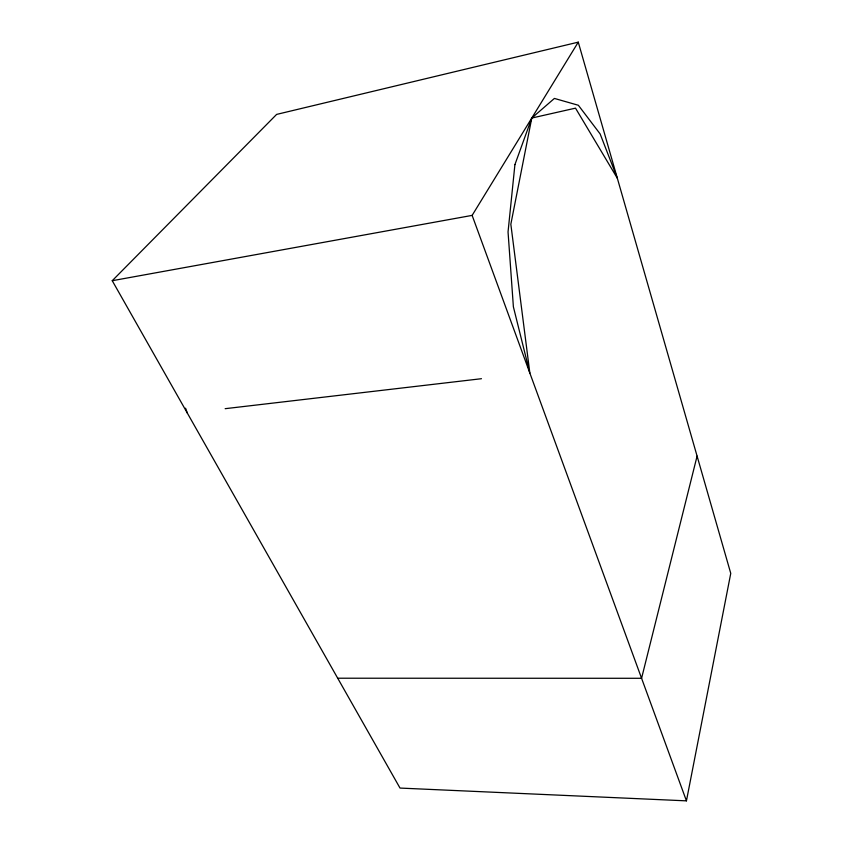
<?xml version="1.0" encoding="UTF-8"?>
<svg xmlns="http://www.w3.org/2000/svg" width="843" height="843" viewBox="0 0 843 843"><rect width="100%" height="100%" fill="white"/><g stroke="black" fill="none" stroke-linecap="round" stroke-linejoin="round"><path stroke-width="1.26" d="M686.444 800.85L730.755 573.366L578.266 42.15L276.62 114.406L112.245 280.708L400.014 788.068L686.444 800.85L472.133 215.387L578.266 42.15M697.087 456.095L641.576 678.288L337.706 678.215M112.245 280.708L472.133 215.387M225.144 408.686L481.469 378.707M185.555 408.181L187.336 413.102M514.915 164.606L508.044 231.93L513.387 306.82L529.847 373.049L510.837 224.238L531.775 118.041L554.399 98.431L578.361 105.27L600.132 133.932L617.329 178.242L575.506 108.146L531.775 118.041L514.915 164.606"/></g></svg>
